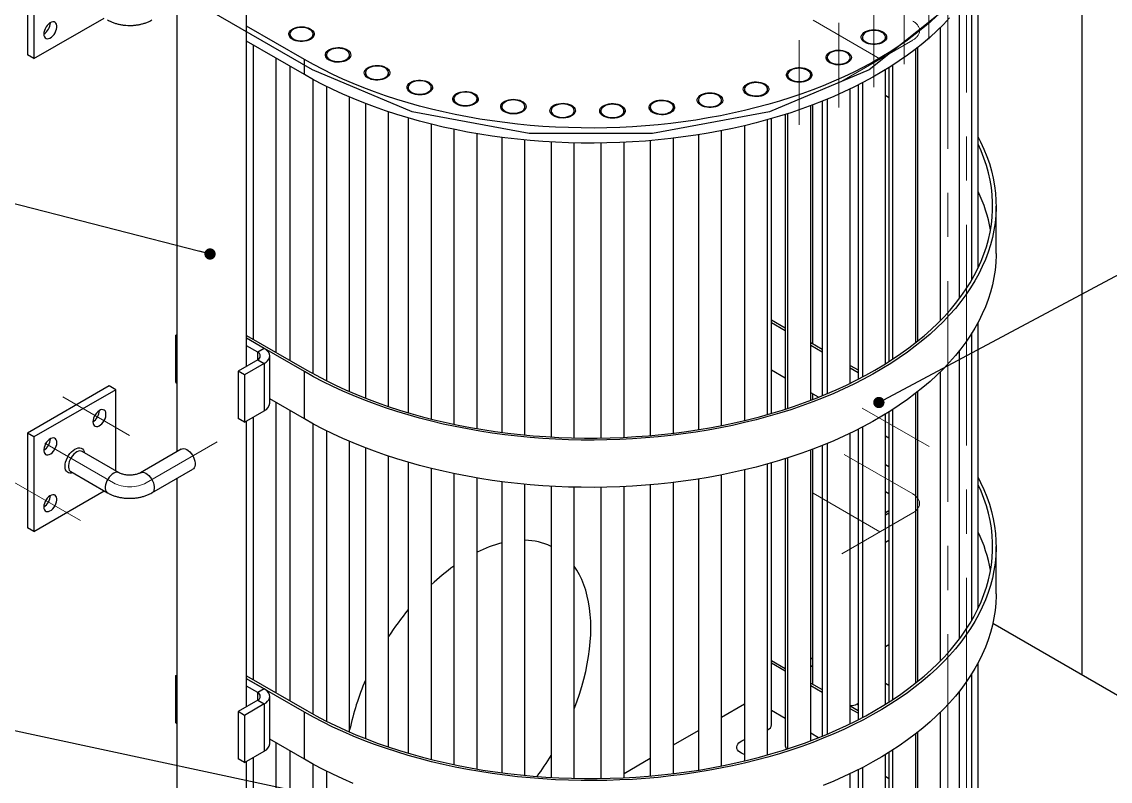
# Model space of a CAD drawing. Header units: millimetres. Extents: x 15 to 1274, y -314 to 292.
# Drawn here: x 149.3 to 212, y 153 to 196.7 of the extents above; entities that cross this region are included whole.
import ezdxf

# ---------------------------------------------------------------- set-up
doc = ezdxf.new("R2010")
doc.units = ezdxf.units.MM
doc.linetypes.add('CENTERX2', pattern=[20.32, 12.7, -2.54, 2.54, -2.54])
doc.layers.add('BOLD', color=7, linetype='Continuous', lineweight=25)
doc.dimstyles.new('SLDDIMSTYLE0', dxfattribs={"dimtxt": 0.18, "dimasz": 0.651282, "dimexe": 0, "dimexo": 0.0625, "dimgap": 0, "dimtad": 0, "dimtih": 1, "dimtoh": 1, "dimdec": 0, "dimrnd": 1e-09, "dimzin": 0, "dimdsep": 46, "dimtxsty": 'Standard', "dimblk1": 'DOT', "dimblk2": 'DOT', "dimsah": 1, "dimcen": 0.09, "dimadec": 0, "dimazin": 0, "dimtfac": 0.651282, "dimtdec": 0, "dimtofl": 0, "dimtmove": 0, "dimatfit": 3, "dimldrblk": 'DOT', "dimfxl": 1, "dimfrac": 2, "dimtolj": 1, "dimtzin": 0, "dimarcsym": 0})

# ---------------------------------------------------------------- blocks, each defined once
blk = doc.blocks.new('_Dot')
at = {"color": 0, "linetype": 'ByBlock', "lineweight": -2}
blk.add_line((-0.5, 0), (-1, 0), dxfattribs=at)
at = {"color": 0, "linetype": 'ByBlock', "const_width": 0.5}
blk.add_lwpolyline([(-0.25, 0, 1), (0.25, 0, 1)], format="xyb", close=True, dxfattribs=at)

msp = doc.modelspace()

# ---------------------------------------------------------------- linework, layer by layer
at = {"color": 7, "linetype": 'Continuous', "lineweight": 25}
for p, q in [((210.397, 159.103), (210.397, 235.312)), ((162.29, 176.894), (162.29, 202.733)), ((149.666, 200.253), (149.666, 194.809)), ((150.043, 200.035), (150.043, 194.592)), ((204.41, 182.548), (204.41, 199.23)), ((204.056, 181.878), (204.056, 198.619)), ((158.27, 197.646), (158.27, 171.968)), ((203.33, 180.784), (203.33, 197.594)), ((150.043, 194.592), (154.091, 196.928)), ((165.613, 194.545), (162.29, 196.464)), ((202.244, 179.527), (202.244, 196.389)), ((165.613, 193.674), (162.29, 195.593)), ((164.782, 196.001), (164.782, 195.825)), ((166.115, 195.825), (166.115, 196.001)), ((197.743, 195.828), (197.743, 195.651)), ((199.077, 195.651), (199.077, 195.828)), ((162.661, 195.379), (162.661, 178.449)), ((200.818, 178.249), (200.818, 195.147)), ((200.911, 195.219), (200.911, 178.323)), ((150.043, 194.592), (149.666, 194.809)), ((163.994, 177.679), (163.994, 194.609)), ((165.613, 193.674), (165.613, 194.545)), ((166.887, 194.807), (166.887, 194.63)), ((168.22, 194.63), (168.22, 194.807)), ((195.717, 194.658), (195.717, 194.482)), ((197.05, 194.482), (197.05, 194.658)), ((164.782, 194.154), (164.782, 177.225)), ((169.131, 193.779), (169.131, 193.602)), ((170.465, 193.602), (170.465, 193.779)), ((199.077, 177.026), (199.077, 193.95)), ((199.278, 194.075), (199.278, 177.153)), ((199.485, 194.206), (199.485, 177.287)), ((166.115, 176.459), (166.115, 193.393)), ((193.44, 193.653), (193.44, 193.477)), ((194.774, 193.477), (194.774, 193.653)), ((197.498, 193.072), (197.498, 176.133)), ((197.743, 193.198), (197.743, 176.261)), ((166.887, 192.992), (166.887, 176.052)), ((171.592, 192.93), (171.592, 192.754)), ((172.925, 192.754), (172.925, 192.93)), ((190.954, 192.831), (190.954, 192.654)), ((192.288, 192.654), (192.288, 192.831)), ((197.05, 175.909), (197.05, 192.851)), ((199.278, 192.337), (199.077, 192.464)), ((168.22, 175.428), (168.22, 192.377)), ((169.131, 192.006), (169.131, 175.052)), ((174.224, 192.277), (174.224, 192.101)), ((175.558, 192.101), (175.558, 192.277)), ((176.983, 191.83), (176.983, 191.654)), ((178.317, 191.654), (178.317, 191.83)), ((188.302, 192.205), (188.302, 192.028)), ((189.635, 192.028), (189.635, 192.205)), ((194.774, 174.929), (194.774, 191.884)), ((194.865, 191.918), (194.865, 178.197)), ((195.43, 192.138), (195.43, 175.186)), ((195.717, 192.255), (195.717, 175.305)), ((170.465, 174.568), (170.465, 191.527)), ((171.592, 191.176), (171.592, 174.212)), ((179.82, 191.597), (179.82, 191.421)), ((181.154, 191.421), (181.154, 191.597)), ((182.686, 191.582), (182.686, 191.406)), ((184.019, 191.406), (184.019, 191.582)), ((185.529, 191.786), (185.529, 191.61)), ((186.863, 191.61), (186.863, 191.786)), ((193.308, 191.381), (193.308, 174.42)), ((193.44, 191.423), (193.44, 174.462)), ((172.925, 173.85), (172.925, 190.817)), ((190.954, 190.733), (190.954, 173.765)), ((192.288, 174.112), (192.288, 191.077)), ((192.52, 174.179), (192.52, 191.143)), ((174.224, 190.522), (174.224, 173.552)), ((175.558, 173.299), (175.558, 190.271)), ((176.983, 190.058), (176.983, 173.084)), ((186.863, 173.036), (186.863, 190.011)), ((188.302, 190.211), (188.302, 173.238)), ((189.635, 173.477), (189.635, 190.448)), ((178.317, 172.932), (178.317, 189.908)), ((179.82, 189.794), (179.82, 172.817)), ((181.154, 172.763), (181.154, 189.74)), ((182.686, 189.733), (182.686, 172.755)), ((184.019, 172.797), (184.019, 189.774)), ((185.529, 189.874), (185.529, 172.898)), ((205.446, 183.384), (205.446, 186.106)), ((192.52, 179.55), (193.308, 179.095)), ((193.308, 178.932), (192.52, 179.387)), ((204.41, 162.951), (204.41, 179.415)), ((158.212, 178.677), (158.27, 178.71)), ((158.212, 178.677), (158.27, 178.644)), ((158.212, 175.955), (158.212, 178.677)), ((162.29, 178.663), (165.755, 176.663)), ((204.056, 162.281), (204.056, 178.804)), ((163.304, 177.915), (162.29, 178.5)), ((165.613, 176.581), (162.29, 178.5)), ((162.926, 177.697), (162.29, 178.065)), ((194.774, 178.249), (195.43, 177.871)), ((195.43, 177.707), (194.774, 178.086)), ((163.304, 177.915), (162.926, 177.697)), ((163.616, 174.757), (163.616, 177.479)), ((203.33, 161.187), (203.33, 177.779)), ((162.926, 177.262), (161.795, 176.608)), ((163.304, 177.044), (162.172, 176.391)), ((162.926, 177.262), (163.304, 177.044)), ((163.304, 177.044), (163.304, 174.322)), ((197.05, 176.935), (197.498, 176.677)), ((197.498, 176.514), (197.05, 176.772)), ((162.172, 176.391), (161.795, 176.608)), ((161.795, 176.608), (161.795, 173.887)), ((162.172, 176.391), (162.172, 173.669)), ((165.613, 173.859), (165.613, 176.581)), ((193.308, 176.21), (192.52, 176.665)), ((202.244, 159.93), (202.244, 176.574)), ((154.38, 175.756), (149.666, 173.035)), ((154.757, 175.538), (150.043, 172.817)), ((154.757, 175.538), (154.38, 175.756)), ((154.757, 170.865), (154.757, 175.538)), ((158.212, 175.955), (158.27, 175.922)), ((165.613, 173.859), (163.616, 175.012)), ((195.225, 175.104), (194.774, 175.364)), ((194.865, 175.312), (194.865, 174.964)), ((200.818, 158.652), (200.818, 175.332)), ((200.911, 175.404), (200.911, 158.726)), ((162.172, 173.669), (163.304, 174.322)), ((163.994, 158.082), (163.994, 174.794)), ((164.782, 174.339), (164.782, 157.628)), ((199.278, 174.26), (199.278, 157.556)), ((199.485, 174.392), (199.485, 157.69)), ((162.172, 173.669), (161.795, 173.887)), ((162.29, 157.297), (162.29, 173.737)), ((162.661, 173.951), (162.661, 158.852)), ((199.077, 157.429), (199.077, 174.135)), ((150.043, 172.817), (149.666, 173.035)), ((149.666, 173.035), (149.666, 167.591)), ((166.115, 156.862), (166.115, 173.578)), ((166.887, 173.177), (166.887, 156.455)), ((197.05, 156.312), (197.05, 173.036)), ((197.498, 173.257), (197.498, 156.536)), ((197.743, 173.383), (197.743, 156.664)), ((150.043, 172.817), (150.043, 167.374)), ((168.22, 155.831), (168.22, 172.562)), ((195.717, 172.44), (195.717, 155.708)), ((199.278, 172.74), (199.077, 172.867)), ((154.949, 170.754), (152.828, 171.979)), ((158.525, 172.115), (156.168, 170.754)), ((169.131, 172.191), (169.131, 155.455)), ((194.774, 155.332), (194.774, 172.07)), ((194.865, 172.104), (194.865, 158.6)), ((195.43, 172.323), (195.43, 155.589)), ((170.465, 154.971), (170.465, 171.712)), ((171.592, 171.361), (171.592, 154.615)), ((192.288, 154.516), (192.288, 171.262)), ((192.52, 156.256), (192.52, 171.328)), ((193.308, 171.566), (193.308, 155.031)), ((193.44, 171.608), (193.44, 154.865)), ((199.278, 171.099), (199.077, 171.216)), ((152.161, 170.824), (154.282, 169.6)), ((156.835, 169.6), (159.192, 170.96)), ((172.925, 154.253), (172.925, 171.002)), ((174.224, 170.707), (174.224, 153.955)), ((189.635, 153.88), (189.635, 170.633)), ((190.954, 170.919), (190.954, 154.168)), ((158.27, 170.428), (158.27, 144.75)), ((175.558, 153.702), (175.558, 170.457)), ((176.983, 170.244), (176.983, 153.487)), ((178.317, 153.335), (178.317, 170.094)), ((179.82, 169.979), (179.82, 153.22)), ((181.154, 153.166), (181.154, 169.925)), ((182.686, 169.918), (182.686, 153.158)), ((184.019, 153.2), (184.019, 169.959)), ((185.529, 170.059), (185.529, 153.301)), ((186.863, 153.439), (186.863, 170.196)), ((188.302, 170.397), (188.302, 153.641)), ((150.043, 167.374), (154.091, 169.71)), ((199.077, 169.676), (199.278, 169.56)), ((199.077, 168.462), (199.278, 168.578)), ((199.278, 168.423), (199.077, 168.307)), ((150.043, 167.374), (149.666, 167.591)), ((199.077, 166.767), (199.278, 166.884)), ((205.446, 163.787), (205.446, 166.509)), ((233.967, 145.496), (205.256, 162.071)), ((199.278, 160.848), (199.077, 160.732)), ((192.52, 159.953), (193.308, 159.498)), ((194.774, 160.045), (194.865, 160.097)), ((193.308, 159.335), (192.52, 159.79)), ((194.774, 159.609), (194.865, 159.662)), ((204.056, 142.684), (204.056, 159.207)), ((204.41, 143.469), (204.41, 159.818)), ((158.212, 159.08), (158.27, 159.113)), ((158.212, 159.08), (158.27, 159.047)), ((158.212, 156.358), (158.212, 159.08)), ((162.29, 159.066), (165.755, 157.066)), ((163.304, 158.318), (162.29, 158.903)), ((165.613, 156.984), (162.29, 158.903)), ((194.774, 158.652), (195.43, 158.274)), ((199.278, 158.509), (199.077, 158.625)), ((162.926, 158.1), (162.29, 158.468)), ((163.304, 158.318), (162.926, 158.1)), ((195.43, 158.11), (194.774, 158.489)), ((203.33, 141.59), (203.33, 158.182)), ((162.926, 157.665), (161.795, 157.011)), ((163.304, 157.447), (162.172, 156.794)), ((162.926, 157.665), (163.304, 157.447)), ((163.304, 157.447), (163.304, 154.725)), ((163.616, 155.16), (163.616, 157.882)), ((189.635, 156.697), (190.954, 157.458)), ((197.05, 157.338), (197.498, 157.08)), ((197.498, 157.481), (197.433, 157.444)), ((162.172, 156.794), (161.795, 157.011)), ((161.795, 157.011), (161.795, 154.29)), ((162.172, 156.794), (162.172, 154.072)), ((165.613, 154.262), (165.613, 156.984)), ((193.308, 156.613), (192.52, 157.068)), ((197.498, 156.917), (197.05, 157.175)), ((197.473, 157.094), (197.498, 157.101)), ((202.244, 140.333), (202.244, 156.977)), ((158.212, 156.358), (158.27, 156.325)), ((186.863, 155.096), (188.302, 155.927)), ((195.225, 155.507), (194.774, 155.767)), ((200.818, 139.055), (200.818, 155.735)), ((200.911, 155.807), (200.911, 139.129)), ((165.613, 154.262), (163.616, 155.416)), ((163.994, 138.486), (163.994, 155.197)), ((162.172, 154.072), (161.795, 154.29)), ((162.172, 154.072), (163.304, 154.725)), ((162.661, 154.354), (162.661, 139.255)), ((164.782, 154.743), (164.782, 138.031)), ((184.019, 153.455), (185.529, 154.327)), ((199.077, 137.832), (199.077, 154.539)), ((199.278, 154.663), (199.278, 151.295)), ((199.485, 154.795), (199.485, 138.093)), ((162.29, 137.156), (162.29, 154.14)), ((166.115, 137.265), (166.115, 153.981)), ((166.887, 153.58), (166.887, 136.858)), ((197.498, 153.66), (197.498, 152.591)), ((197.743, 153.786), (197.743, 137.067)), ((197.05, 136.715), (197.05, 153.439)), ((199.278, 153.143), (199.077, 153.27))]:
    msp.add_line(p, q, dxfattribs=at)
at = {"color": 7, "linetype": 'Continuous'}
msp.add_line((166.085, 193.946), (159.014, 198.028), dxfattribs=at)
at = {"color": 8, "linetype": 'Continuous', "lineweight": 25}
for p, q in [((162.926, 177.262), (162.926, 177.697)), ((162.926, 157.665), (162.926, 158.1)), ((197.433, 157.444), (197.498, 157.406))]:
    msp.add_line(p, q, dxfattribs=at)
at = {"color": 7, "linetype": 'Continuous', "flags": 128}
msp.add_lwpolyline([(198.14, 212.451), (202.309, 209.139), (204.5, 205.246), (204.5, 201.152), (202.309, 197.258), (198.14, 193.946), (192.403, 191.54), (185.658, 190.275), (178.567, 190.275), (171.822, 191.54), (166.085, 193.946)], dxfattribs=at)
at = {"color": 7, "linetype": 'Continuous', "lineweight": 25, "flags": 128}
for points in [[(202.037, 197.059), (201.641, 196.698), (201.226, 196.344), (200.792, 195.998), (200.339, 195.659), (199.867, 195.33), (199.378, 195.009), (198.872, 194.697), (198.348, 194.395), (197.808, 194.103), (197.252, 193.82), (196.681, 193.548), (196.096, 193.287), (195.496, 193.036), (194.883, 192.796), (194.257, 192.568), (193.619, 192.351), (192.969, 192.147), (192.308, 191.954), (191.637, 191.773), (190.956, 191.605), (190.267, 191.449), (189.569, 191.306), (188.864, 191.176), (188.152, 191.059), (187.434, 190.955), (186.71, 190.864), (185.982, 190.786), (185.25, 190.722), (184.515, 190.671), (183.777, 190.634), (183.038, 190.61), (182.298, 190.6), (181.557, 190.604), (180.818, 190.621), (180.079, 190.651), (179.343, 190.695), (178.609, 190.753), (177.879, 190.823), (177.153, 190.908), (176.432, 191.005), (175.717, 191.116), (175.008, 191.239), (174.306, 191.376), (173.613, 191.525), (172.927, 191.687), (172.252, 191.862), (171.586, 192.049), (170.93, 192.247), (170.286, 192.458), (169.654, 192.681), (169.034, 192.915), (168.428, 193.16), (167.835, 193.416), (167.257, 193.683), (166.693, 193.96), (166.145, 194.248), (165.613, 194.545)], [(202.767, 196.932), (202.412, 196.557), (202.037, 196.188), (201.641, 195.827), (201.226, 195.473), (200.792, 195.127), (200.339, 194.788), (199.867, 194.459), (199.378, 194.138), (198.872, 193.826), (198.348, 193.524), (197.808, 193.232), (197.252, 192.949), (196.681, 192.677), (196.096, 192.416), (195.496, 192.165), (194.883, 191.925), (194.257, 191.697), (193.619, 191.48), (192.969, 191.276), (192.308, 191.083), (191.637, 190.902), (190.956, 190.734), (190.267, 190.578), (189.569, 190.435), (188.864, 190.305), (188.152, 190.188), (187.434, 190.084), (186.71, 189.993), (185.982, 189.915), (185.25, 189.851), (184.515, 189.8), (183.777, 189.763), (183.038, 189.739), (182.298, 189.729), (181.557, 189.733), (180.818, 189.75), (180.079, 189.78), (179.343, 189.824), (178.609, 189.882), (177.879, 189.952), (177.153, 190.037), (176.432, 190.134), (175.717, 190.245), (175.008, 190.368), (174.306, 190.505), (173.613, 190.654), (172.927, 190.816), (172.252, 190.991), (171.586, 191.178), (170.93, 191.376), (170.286, 191.587), (169.654, 191.81), (169.034, 192.044), (168.428, 192.289), (167.835, 192.545), (167.257, 192.812), (166.693, 193.089), (166.145, 193.377), (165.613, 193.674)], [(150.609, 196.007), (150.617, 195.918), (150.644, 195.844), (150.686, 195.788), (150.742, 195.752), (150.809, 195.738), (150.885, 195.747), (150.965, 195.778), (151.047, 195.83), (151.125, 195.901), (151.197, 195.986), (151.26, 196.083), (151.309, 196.187), (151.343, 196.292), (151.361, 196.394), (151.361, 196.488), (151.343, 196.57), (151.309, 196.636), (151.26, 196.682), (151.197, 196.707), (151.125, 196.71), (151.047, 196.69), (150.965, 196.648), (150.885, 196.586), (150.809, 196.507), (150.742, 196.416), (150.686, 196.315), (150.644, 196.21), (150.617, 196.106), (150.609, 196.007)], [(165.967, 195.702), (165.866, 195.653), (165.752, 195.616), (165.628, 195.59), (165.498, 195.579), (165.366, 195.58), (165.238, 195.596), (165.116, 195.624), (165.004, 195.664), (164.907, 195.715), (164.828, 195.776), (164.768, 195.843), (164.73, 195.916), (164.715, 195.992), (164.724, 196.067), (164.756, 196.141), (164.811, 196.21), (164.886, 196.272), (164.979, 196.326), (165.087, 196.369), (165.206, 196.401), (165.334, 196.419), (165.465, 196.424), (165.596, 196.416), (165.722, 196.394), (165.839, 196.359), (165.943, 196.313), (166.032, 196.257), (166.102, 196.193), (166.151, 196.123), (166.177, 196.048), (166.18, 195.973), (166.16, 195.898), (166.116, 195.826), (166.051, 195.76), (165.967, 195.702)], [(165.325, 196.379), (165.203, 196.359), (165.091, 196.326), (164.991, 196.281), (164.907, 196.226), (164.843, 196.162), (164.801, 196.093), (164.783, 196.021), (164.788, 195.948), (164.818, 195.877), (164.87, 195.81), (164.943, 195.75), (165.034, 195.7), (165.14, 195.66), (165.258, 195.632), (165.382, 195.618), (165.509, 195.618), (165.634, 195.631), (165.751, 195.658), (165.858, 195.697), (165.95, 195.748), (166.024, 195.807), (166.078, 195.874), (166.108, 195.945), (166.115, 196.018), (166.097, 196.09), (166.056, 196.159), (165.993, 196.223), (165.911, 196.278), (165.811, 196.324), (165.699, 196.358), (165.578, 196.379), (165.451, 196.386), (165.325, 196.379)], [(198.893, 196.146), (198.984, 196.091), (199.056, 196.028), (199.108, 195.958), (199.137, 195.884), (199.142, 195.808), (199.125, 195.733), (199.084, 195.661), (199.021, 195.594), (198.939, 195.535), (198.84, 195.485), (198.727, 195.446), (198.604, 195.419), (198.475, 195.406), (198.343, 195.406), (198.214, 195.42), (198.091, 195.447), (197.978, 195.486), (197.879, 195.536), (197.797, 195.595), (197.735, 195.662), (197.695, 195.734), (197.677, 195.809), (197.683, 195.885), (197.713, 195.959), (197.765, 196.029), (197.837, 196.092), (197.928, 196.147), (198.035, 196.191), (198.153, 196.224), (198.28, 196.244), (198.411, 196.251), (198.542, 196.244), (198.669, 196.224), (198.787, 196.191), (198.893, 196.146)], [(198.287, 196.206), (198.165, 196.186), (198.052, 196.152), (197.952, 196.107), (197.869, 196.052), (197.805, 195.989), (197.763, 195.92), (197.744, 195.848), (197.75, 195.775), (197.779, 195.703), (197.831, 195.637), (197.904, 195.577), (197.996, 195.526), (198.102, 195.486), (198.219, 195.459), (198.344, 195.445), (198.47, 195.444), (198.595, 195.458), (198.713, 195.485), (198.82, 195.524), (198.912, 195.574), (198.986, 195.634), (199.039, 195.7), (199.069, 195.771), (199.076, 195.844), (199.058, 195.917), (199.018, 195.986), (198.955, 196.05), (198.872, 196.105), (198.773, 196.151), (198.66, 196.184), (198.539, 196.205), (198.413, 196.213), (198.287, 196.206)], [(168.096, 194.522), (168, 194.471), (167.889, 194.43), (167.767, 194.402), (167.638, 194.386), (167.507, 194.384), (167.377, 194.396), (167.252, 194.421), (167.138, 194.458), (167.037, 194.506), (166.952, 194.564), (166.887, 194.63), (166.843, 194.702), (166.822, 194.777), (166.824, 194.853), (166.85, 194.927), (166.899, 194.998), (166.968, 195.062), (167.057, 195.118), (167.161, 195.164), (167.278, 195.199), (167.404, 195.221), (167.534, 195.23), (167.665, 195.225), (167.793, 195.207), (167.913, 195.176), (168.021, 195.133), (168.114, 195.079), (168.19, 195.017), (168.245, 194.948), (168.277, 194.875), (168.286, 194.799), (168.272, 194.723), (168.235, 194.651), (168.176, 194.583), (168.096, 194.522)], [(167.43, 195.185), (167.308, 195.165), (167.195, 195.131), (167.095, 195.086), (167.012, 195.031), (166.948, 194.968), (166.906, 194.899), (166.887, 194.827), (166.893, 194.754), (166.922, 194.682), (166.974, 194.616), (167.048, 194.556), (167.139, 194.505), (167.245, 194.465), (167.363, 194.438), (167.487, 194.424), (167.614, 194.423), (167.738, 194.437), (167.856, 194.464), (167.963, 194.503), (168.055, 194.553), (168.129, 194.613), (168.182, 194.679), (168.213, 194.75), (168.219, 194.823), (168.202, 194.896), (168.161, 194.965), (168.098, 195.029), (168.015, 195.084), (167.916, 195.13), (167.804, 195.163), (167.682, 195.184), (167.556, 195.192), (167.43, 195.185)], [(196.935, 194.937), (197.012, 194.876), (197.07, 194.807), (197.105, 194.734), (197.117, 194.659), (197.105, 194.583), (197.07, 194.51), (197.013, 194.441), (196.936, 194.38), (196.841, 194.327), (196.731, 194.286), (196.611, 194.256), (196.482, 194.239), (196.351, 194.235), (196.221, 194.245), (196.096, 194.269), (195.98, 194.305), (195.877, 194.352), (195.79, 194.409), (195.723, 194.474), (195.677, 194.545), (195.653, 194.62), (195.653, 194.696), (195.676, 194.77), (195.722, 194.842), (195.79, 194.907), (195.876, 194.964), (195.979, 195.011), (196.094, 195.047), (196.219, 195.071), (196.35, 195.081), (196.481, 195.078), (196.609, 195.061), (196.73, 195.031), (196.84, 194.989), (196.935, 194.937)], [(196.26, 195.036), (196.138, 195.016), (196.025, 194.983), (195.925, 194.938), (195.842, 194.883), (195.778, 194.82), (195.736, 194.751), (195.718, 194.678), (195.723, 194.605), (195.752, 194.534), (195.804, 194.467), (195.878, 194.407), (195.969, 194.357), (196.075, 194.317), (196.193, 194.289), (196.317, 194.275), (196.444, 194.275), (196.568, 194.288), (196.686, 194.315), (196.793, 194.355), (196.885, 194.405), (196.959, 194.464), (197.012, 194.531), (197.043, 194.602), (197.049, 194.675), (197.032, 194.747), (196.991, 194.817), (196.928, 194.88), (196.845, 194.936), (196.746, 194.981), (196.634, 195.015), (196.512, 195.036), (196.386, 195.043), (196.26, 195.036)], [(170.401, 193.538), (170.317, 193.48), (170.217, 193.431), (170.102, 193.393), (169.978, 193.368), (169.848, 193.356), (169.717, 193.358), (169.588, 193.373), (169.466, 193.401), (169.355, 193.441), (169.257, 193.493), (169.178, 193.553), (169.118, 193.62), (169.08, 193.693), (169.065, 193.769), (169.074, 193.844), (169.106, 193.918), (169.16, 193.987), (169.235, 194.049), (169.327, 194.103), (169.435, 194.147), (169.555, 194.178), (169.682, 194.197), (169.814, 194.202), (169.944, 194.193), (170.07, 194.172), (170.187, 194.137), (170.292, 194.091), (170.381, 194.036), (170.451, 193.971), (170.5, 193.901), (170.527, 193.827), (170.53, 193.751), (170.509, 193.676), (170.466, 193.604), (170.401, 193.538)], [(169.675, 194.157), (169.553, 194.137), (169.44, 194.103), (169.34, 194.058), (169.257, 194.003), (169.193, 193.94), (169.151, 193.871), (169.132, 193.799), (169.138, 193.725), (169.167, 193.654), (169.219, 193.588), (169.292, 193.528), (169.384, 193.477), (169.49, 193.437), (169.608, 193.41), (169.732, 193.396), (169.859, 193.395), (169.983, 193.409), (170.101, 193.436), (170.208, 193.475), (170.3, 193.525), (170.374, 193.585), (170.427, 193.651), (170.458, 193.722), (170.464, 193.795), (170.447, 193.868), (170.406, 193.937), (170.343, 194), (170.26, 194.056), (170.161, 194.101), (170.049, 194.135), (169.927, 194.156), (169.801, 194.163), (169.675, 194.157)], [(194.718, 193.888), (194.78, 193.821), (194.821, 193.749), (194.839, 193.674), (194.834, 193.598), (194.805, 193.524), (194.754, 193.454), (194.682, 193.39), (194.591, 193.335), (194.485, 193.291), (194.367, 193.257), (194.24, 193.237), (194.109, 193.23), (193.978, 193.237), (193.851, 193.257), (193.733, 193.289), (193.626, 193.334), (193.535, 193.388), (193.462, 193.452), (193.41, 193.521), (193.381, 193.595), (193.374, 193.671), (193.391, 193.746), (193.432, 193.818), (193.494, 193.885), (193.575, 193.945), (193.674, 193.995), (193.787, 194.034), (193.91, 194.061), (194.039, 194.075), (194.17, 194.075), (194.3, 194.062), (194.423, 194.035), (194.536, 193.997), (194.635, 193.947), (194.718, 193.888)], [(193.984, 194.032), (193.862, 194.011), (193.749, 193.978), (193.649, 193.933), (193.566, 193.878), (193.502, 193.815), (193.46, 193.746), (193.441, 193.673), (193.447, 193.6), (193.476, 193.529), (193.528, 193.462), (193.601, 193.403), (193.693, 193.352), (193.799, 193.312), (193.916, 193.285), (194.041, 193.27), (194.167, 193.27), (194.292, 193.284), (194.41, 193.311), (194.517, 193.35), (194.609, 193.4), (194.683, 193.459), (194.736, 193.526), (194.766, 193.597), (194.773, 193.67), (194.756, 193.742), (194.715, 193.812), (194.652, 193.875), (194.569, 193.931), (194.47, 193.976), (194.357, 194.01), (194.236, 194.031), (194.11, 194.038), (193.984, 194.032)], [(172.911, 192.738), (172.841, 192.674), (172.753, 192.618), (172.648, 192.572), (172.531, 192.537), (172.405, 192.516), (172.274, 192.507), (172.143, 192.512), (172.016, 192.531), (171.896, 192.562), (171.788, 192.606), (171.695, 192.659), (171.62, 192.722), (171.566, 192.791), (171.534, 192.865), (171.525, 192.94), (171.54, 193.016), (171.578, 193.088), (171.638, 193.156), (171.718, 193.216), (171.815, 193.268), (171.926, 193.308), (172.048, 193.336), (172.177, 193.351), (172.308, 193.353), (172.438, 193.341), (172.562, 193.316), (172.677, 193.278), (172.777, 193.23), (172.862, 193.171), (172.926, 193.105), (172.97, 193.034), (172.99, 192.959), (172.987, 192.883), (172.961, 192.808), (172.911, 192.738)], [(172.135, 193.309), (172.013, 193.288), (171.9, 193.255), (171.8, 193.21), (171.717, 193.155), (171.653, 193.092), (171.611, 193.023), (171.593, 192.95), (171.598, 192.877), (171.627, 192.806), (171.68, 192.739), (171.753, 192.68), (171.844, 192.629), (171.95, 192.589), (172.068, 192.562), (172.192, 192.548), (172.319, 192.547), (172.443, 192.561), (172.561, 192.588), (172.668, 192.627), (172.76, 192.677), (172.834, 192.737), (172.887, 192.803), (172.918, 192.874), (172.924, 192.947), (172.907, 193.02), (172.866, 193.089), (172.803, 193.152), (172.72, 193.208), (172.621, 193.253), (172.509, 193.287), (172.387, 193.308), (172.261, 193.315), (172.135, 193.309)], [(192.28, 193.016), (192.327, 192.946), (192.351, 192.871), (192.352, 192.795), (192.329, 192.72), (192.283, 192.649), (192.216, 192.584), (192.131, 192.526), (192.028, 192.479), (191.913, 192.442), (191.788, 192.418), (191.658, 192.408), (191.526, 192.411), (191.398, 192.427), (191.277, 192.457), (191.167, 192.498), (191.071, 192.55), (190.993, 192.612), (190.936, 192.68), (190.9, 192.753), (190.888, 192.828), (190.899, 192.904), (190.933, 192.977), (190.989, 193.046), (191.066, 193.107), (191.16, 193.16), (191.27, 193.202), (191.39, 193.233), (191.518, 193.25), (191.65, 193.254), (191.78, 193.244), (191.905, 193.221), (192.021, 193.185), (192.125, 193.138), (192.212, 193.081), (192.28, 193.016)], [(191.498, 193.209), (191.376, 193.189), (191.263, 193.155), (191.163, 193.11), (191.08, 193.055), (191.016, 192.992), (190.974, 192.923), (190.955, 192.851), (190.961, 192.778), (190.99, 192.706), (191.042, 192.64), (191.115, 192.58), (191.207, 192.529), (191.313, 192.489), (191.43, 192.462), (191.555, 192.448), (191.681, 192.447), (191.806, 192.461), (191.924, 192.488), (192.031, 192.527), (192.123, 192.577), (192.197, 192.637), (192.25, 192.703), (192.28, 192.774), (192.287, 192.847), (192.269, 192.92), (192.229, 192.989), (192.166, 193.053), (192.083, 193.108), (191.984, 193.154), (191.871, 193.187), (191.75, 193.208), (191.624, 193.216), (191.498, 193.209)], [(175.582, 192.136), (175.528, 192.067), (175.452, 192.005), (175.359, 191.951), (175.251, 191.908), (175.131, 191.877), (175.003, 191.859), (174.872, 191.854), (174.742, 191.863), (174.616, 191.885), (174.499, 191.919), (174.394, 191.966), (174.306, 192.022), (174.237, 192.086), (174.188, 192.157), (174.162, 192.231), (174.159, 192.307), (174.18, 192.382), (174.224, 192.453), (174.29, 192.519), (174.374, 192.577), (174.475, 192.626), (174.59, 192.663), (174.714, 192.688), (174.844, 192.7), (174.975, 192.698), (175.104, 192.682), (175.226, 192.654), (175.337, 192.613), (175.434, 192.562), (175.513, 192.501), (175.572, 192.434), (175.61, 192.361), (175.624, 192.285), (175.615, 192.21), (175.582, 192.136)], [(174.768, 192.655), (174.646, 192.635), (174.533, 192.602), (174.433, 192.557), (174.35, 192.502), (174.286, 192.439), (174.244, 192.37), (174.225, 192.297), (174.231, 192.224), (174.26, 192.153), (174.312, 192.086), (174.385, 192.026), (174.477, 191.976), (174.583, 191.936), (174.7, 191.908), (174.825, 191.894), (174.951, 191.894), (175.076, 191.907), (175.194, 191.934), (175.301, 191.974), (175.393, 192.024), (175.467, 192.083), (175.52, 192.15), (175.55, 192.221), (175.557, 192.294), (175.54, 192.366), (175.499, 192.436), (175.436, 192.499), (175.353, 192.555), (175.254, 192.6), (175.141, 192.634), (175.02, 192.655), (174.894, 192.662), (174.768, 192.655)], [(189.664, 192.339), (189.694, 192.265), (189.701, 192.189), (189.685, 192.114), (189.645, 192.041), (189.584, 191.974), (189.502, 191.914), (189.404, 191.864), (189.292, 191.825), (189.169, 191.797), (189.04, 191.783), (188.908, 191.783), (188.779, 191.796), (188.655, 191.822), (188.542, 191.86), (188.442, 191.91), (188.36, 191.969), (188.296, 192.035), (188.255, 192.107), (188.236, 192.182), (188.241, 192.258), (188.269, 192.332), (188.32, 192.402), (188.392, 192.466), (188.482, 192.521), (188.587, 192.566), (188.705, 192.6), (188.832, 192.621), (188.963, 192.628), (189.094, 192.622), (189.221, 192.602), (189.34, 192.57), (189.447, 192.526), (189.538, 192.471), (189.611, 192.408), (189.664, 192.339)], [(188.845, 192.583), (188.723, 192.563), (188.61, 192.529), (188.51, 192.484), (188.427, 192.429), (188.363, 192.366), (188.321, 192.297), (188.303, 192.225), (188.308, 192.151), (188.337, 192.08), (188.39, 192.014), (188.463, 191.954), (188.554, 191.903), (188.66, 191.863), (188.778, 191.836), (188.902, 191.822), (189.029, 191.821), (189.153, 191.835), (189.271, 191.862), (189.378, 191.901), (189.47, 191.951), (189.544, 192.011), (189.597, 192.077), (189.628, 192.148), (189.634, 192.221), (189.617, 192.294), (189.576, 192.363), (189.513, 192.426), (189.431, 192.482), (189.331, 192.527), (189.219, 192.561), (189.097, 192.582), (188.971, 192.589), (188.845, 192.583)], [(178.368, 191.743), (178.329, 191.67), (178.269, 191.603), (178.188, 191.543), (178.091, 191.492), (177.979, 191.452), (177.857, 191.424), (177.728, 191.409), (177.597, 191.408), (177.467, 191.42), (177.343, 191.446), (177.229, 191.483), (177.129, 191.532), (177.045, 191.591), (176.981, 191.657), (176.938, 191.729), (176.918, 191.804), (176.922, 191.88), (176.949, 191.954), (176.998, 192.024), (177.069, 192.088), (177.158, 192.144), (177.263, 192.19), (177.381, 192.224), (177.507, 192.245), (177.637, 192.253), (177.769, 192.248), (177.896, 192.229), (178.015, 192.197), (178.123, 192.154), (178.215, 192.1), (178.29, 192.037), (178.343, 191.968), (178.375, 191.894), (178.383, 191.818), (178.368, 191.743)], [(177.527, 192.208), (177.405, 192.188), (177.292, 192.155), (177.192, 192.11), (177.109, 192.055), (177.045, 191.992), (177.003, 191.922), (176.984, 191.85), (176.99, 191.777), (177.019, 191.706), (177.071, 191.639), (177.144, 191.579), (177.236, 191.529), (177.342, 191.489), (177.459, 191.461), (177.584, 191.447), (177.71, 191.447), (177.835, 191.46), (177.953, 191.487), (178.06, 191.527), (178.152, 191.577), (178.226, 191.636), (178.279, 191.703), (178.309, 191.774), (178.316, 191.847), (178.298, 191.919), (178.258, 191.988), (178.195, 192.052), (178.112, 192.108), (178.013, 192.153), (177.9, 192.187), (177.779, 192.208), (177.653, 192.215), (177.527, 192.208)], [(181.218, 191.565), (181.197, 191.491), (181.152, 191.419), (181.086, 191.353), (181.001, 191.296), (180.9, 191.247), (180.785, 191.21), (180.661, 191.186), (180.531, 191.175), (180.399, 191.177), (180.271, 191.193), (180.149, 191.222), (180.038, 191.262), (179.942, 191.314), (179.863, 191.375), (179.804, 191.443), (179.767, 191.516), (179.754, 191.591), (179.764, 191.667), (179.797, 191.74), (179.852, 191.809), (179.928, 191.871), (180.021, 191.924), (180.13, 191.967), (180.25, 191.998), (180.378, 192.016), (180.509, 192.02), (180.64, 192.011), (180.765, 191.989), (180.882, 191.954), (180.986, 191.907), (181.074, 191.851), (181.143, 191.786), (181.191, 191.716), (181.216, 191.641), (181.218, 191.565)], [(180.364, 191.975), (180.242, 191.955), (180.129, 191.922), (180.029, 191.877), (179.945, 191.822), (179.882, 191.759), (179.84, 191.69), (179.821, 191.617), (179.827, 191.544), (179.856, 191.473), (179.908, 191.406), (179.981, 191.346), (180.072, 191.296), (180.179, 191.256), (180.296, 191.228), (180.421, 191.214), (180.547, 191.214), (180.672, 191.227), (180.79, 191.254), (180.897, 191.294), (180.989, 191.344), (181.063, 191.403), (181.116, 191.47), (181.146, 191.541), (181.153, 191.614), (181.135, 191.686), (181.094, 191.756), (181.032, 191.819), (180.949, 191.875), (180.85, 191.92), (180.737, 191.954), (180.616, 191.975), (180.49, 191.982), (180.364, 191.975)], [(184.084, 191.607), (184.08, 191.531), (184.053, 191.457), (184.002, 191.386), (183.931, 191.323), (183.842, 191.267), (183.736, 191.222), (183.619, 191.188), (183.492, 191.167), (183.361, 191.159), (183.23, 191.165), (183.103, 191.184), (182.984, 191.216), (182.877, 191.26), (182.785, 191.314), (182.711, 191.377), (182.658, 191.447), (182.627, 191.52), (182.619, 191.596), (182.635, 191.672), (182.675, 191.744), (182.735, 191.811), (182.816, 191.871), (182.914, 191.922), (183.026, 191.962), (183.149, 191.989), (183.278, 192.004), (183.409, 192.005), (183.539, 191.992), (183.662, 191.966), (183.776, 191.928), (183.876, 191.879), (183.959, 191.82), (184.023, 191.754), (184.065, 191.682), (184.084, 191.607)], [(183.229, 191.961), (183.107, 191.94), (182.994, 191.907), (182.894, 191.862), (182.811, 191.807), (182.747, 191.744), (182.705, 191.675), (182.687, 191.602), (182.692, 191.529), (182.721, 191.458), (182.774, 191.391), (182.847, 191.332), (182.938, 191.281), (183.044, 191.241), (183.162, 191.214), (183.286, 191.199), (183.413, 191.199), (183.537, 191.213), (183.655, 191.24), (183.762, 191.279), (183.854, 191.329), (183.928, 191.389), (183.981, 191.455), (184.012, 191.526), (184.018, 191.599), (184.001, 191.672), (183.96, 191.741), (183.897, 191.804), (183.814, 191.86), (183.715, 191.905), (183.603, 191.939), (183.481, 191.96), (183.355, 191.967), (183.229, 191.961)], [(186.916, 191.866), (186.929, 191.79), (186.919, 191.715), (186.885, 191.641), (186.829, 191.573), (186.753, 191.511), (186.659, 191.458), (186.55, 191.415), (186.43, 191.385), (186.302, 191.367), (186.171, 191.363), (186.04, 191.372), (185.915, 191.395), (185.798, 191.43), (185.695, 191.477), (185.607, 191.534), (185.539, 191.599), (185.491, 191.669), (185.466, 191.744), (185.465, 191.82), (185.487, 191.895), (185.532, 191.966), (185.599, 192.031), (185.684, 192.089), (185.786, 192.137), (185.901, 192.174), (186.026, 192.198), (186.156, 192.209), (186.287, 192.206), (186.416, 192.19), (186.537, 192.161), (186.648, 192.12), (186.743, 192.068), (186.822, 192.007), (186.88, 191.939), (186.916, 191.866)], [(186.073, 192.164), (185.951, 192.144), (185.838, 192.111), (185.738, 192.066), (185.655, 192.011), (185.591, 191.947), (185.549, 191.878), (185.53, 191.806), (185.536, 191.733), (185.565, 191.662), (185.617, 191.595), (185.69, 191.535), (185.782, 191.485), (185.888, 191.445), (186.006, 191.417), (186.13, 191.403), (186.257, 191.403), (186.381, 191.416), (186.499, 191.443), (186.606, 191.483), (186.698, 191.533), (186.772, 191.592), (186.825, 191.659), (186.856, 191.73), (186.862, 191.803), (186.845, 191.875), (186.804, 191.944), (186.741, 192.008), (186.658, 192.063), (186.559, 192.109), (186.447, 192.143), (186.325, 192.164), (186.199, 192.171), (186.073, 192.164)], [(204.41, 190.075), (204.552, 189.798), (204.744, 189.385), (204.913, 188.969), (205.059, 188.55), (205.181, 188.129), (205.281, 187.705), (205.357, 187.28), (205.41, 186.854), (205.439, 186.427), (205.445, 185.999), (205.428, 185.572), (205.387, 185.145), (205.322, 184.719), (205.234, 184.295), (205.123, 183.872), (204.989, 183.452), (204.831, 183.034), (204.651, 182.62), (204.448, 182.209), (204.223, 181.801), (203.975, 181.399), (203.705, 181.001), (203.414, 180.608), (203.101, 180.22), (202.767, 179.839), (202.412, 179.464), (202.037, 179.095), (201.641, 178.734), (201.226, 178.38), (200.792, 178.034), (200.339, 177.696), (199.867, 177.366), (199.378, 177.045), (198.872, 176.734), (198.348, 176.431), (197.808, 176.139), (197.252, 175.856), (196.681, 175.584), (196.096, 175.323), (195.496, 175.072), (194.883, 174.832), (194.257, 174.604), (193.619, 174.387), (192.969, 174.183), (192.308, 173.99), (191.637, 173.809), (190.956, 173.641), (190.267, 173.485), (189.569, 173.342), (188.864, 173.212), (188.152, 173.095), (187.434, 172.991), (186.71, 172.9), (185.982, 172.822), (185.25, 172.758), (184.515, 172.707), (183.777, 172.67), (183.038, 172.646), (182.298, 172.636), (181.557, 172.64), (180.818, 172.657), (180.079, 172.687), (179.343, 172.731), (178.609, 172.789), (177.879, 172.86), (177.153, 172.944), (176.432, 173.041), (175.717, 173.152), (175.008, 173.276), (174.306, 173.412), (173.613, 173.561), (172.927, 173.723), (172.252, 173.898), (171.586, 174.085), (170.93, 174.284), (170.286, 174.494), (169.654, 174.717), (169.034, 174.951), (168.428, 175.196), (167.835, 175.452), (167.257, 175.719), (166.693, 175.996), (166.145, 176.284), (165.613, 176.581)], [(165.755, 176.663), (166.288, 176.365), (166.837, 176.077), (167.401, 175.8), (167.981, 175.533), (168.575, 175.277), (169.183, 175.032), (169.805, 174.798), (170.439, 174.576), (171.085, 174.366), (171.743, 174.168), (172.411, 173.983), (173.089, 173.809), (173.776, 173.649), (174.472, 173.501), (175.176, 173.366), (175.887, 173.244), (176.604, 173.135), (177.327, 173.04), (178.055, 172.958), (178.787, 172.89), (179.523, 172.835), (180.261, 172.794), (181.001, 172.767), (181.742, 172.753), (182.483, 172.753), (183.225, 172.767), (183.965, 172.794), (184.703, 172.835), (185.438, 172.89), (186.17, 172.958), (186.898, 173.04), (187.621, 173.135), (188.338, 173.244), (189.049, 173.366), (189.753, 173.501), (190.449, 173.649), (191.136, 173.809), (191.814, 173.983), (192.483, 174.168), (193.14, 174.366), (193.786, 174.576), (194.42, 174.798), (195.042, 175.032), (195.65, 175.277), (196.244, 175.533), (196.824, 175.8), (197.389, 176.077), (197.938, 176.365), (198.47, 176.663), (198.986, 176.97), (199.485, 177.287), (199.966, 177.613), (200.428, 177.948), (200.871, 178.291), (201.296, 178.642), (201.7, 179.001), (202.085, 179.367), (202.449, 179.74), (202.792, 180.12), (203.113, 180.505), (203.413, 180.897), (203.692, 181.293), (203.948, 181.695), (204.181, 182.101), (204.392, 182.512), (204.581, 182.926), (204.746, 183.343), (204.887, 183.764), (205.006, 184.186), (205.101, 184.611), (205.172, 185.037), (205.219, 185.464), (205.243, 185.892), (205.243, 186.32), (205.219, 186.748), (205.172, 187.175), (205.101, 187.601), (205.006, 188.026), (204.887, 188.448), (204.746, 188.869), (204.581, 189.286), (204.41, 189.664)], [(205.446, 183.384), (205.445, 183.277), (205.428, 182.85), (205.387, 182.423), (205.322, 181.997), (205.234, 181.573), (205.123, 181.15), (204.989, 180.73), (204.831, 180.312), (204.651, 179.898), (204.448, 179.487), (204.223, 179.08), (203.975, 178.677), (203.705, 178.279), (203.414, 177.886), (203.101, 177.498), (202.767, 177.117), (202.412, 176.742), (202.037, 176.373), (201.641, 176.012), (201.226, 175.658), (200.792, 175.312), (200.339, 174.974), (199.867, 174.644), (199.378, 174.323), (198.872, 174.012), (198.348, 173.709), (197.808, 173.417), (197.252, 173.135), (196.681, 172.862), (196.096, 172.601), (195.496, 172.35), (194.883, 172.111), (194.257, 171.882), (193.619, 171.666), (192.969, 171.461), (192.308, 171.268), (191.637, 171.087), (190.956, 170.919), (190.267, 170.763), (189.569, 170.62), (188.864, 170.49), (188.152, 170.373), (187.434, 170.269), (186.71, 170.178), (185.982, 170.101), (185.25, 170.036), (184.515, 169.986), (183.777, 169.948), (183.038, 169.925), (182.298, 169.915), (181.557, 169.918), (180.818, 169.935), (180.079, 169.965), (179.343, 170.009), (178.609, 170.067), (177.879, 170.138), (177.153, 170.222), (176.432, 170.319), (175.717, 170.43), (175.008, 170.554), (174.306, 170.69), (173.613, 170.84), (172.927, 171.002), (172.252, 171.176), (171.586, 171.363), (170.93, 171.562), (170.286, 171.773), (169.654, 171.995), (169.034, 172.229), (168.428, 172.474), (167.835, 172.73), (167.257, 172.997), (166.693, 173.274), (166.145, 173.562), (165.613, 173.859)], [(163.304, 177.044), (163.412, 177.117), (163.5, 177.2), (163.564, 177.289), (163.603, 177.383), (163.616, 177.479), (163.603, 177.576), (163.564, 177.67), (163.5, 177.759), (163.412, 177.841), (163.304, 177.915)], [(153.437, 173.688), (153.446, 173.599), (153.472, 173.525), (153.514, 173.469), (153.57, 173.433), (153.638, 173.419), (153.713, 173.428), (153.794, 173.459), (153.875, 173.511), (153.954, 173.582), (154.026, 173.667), (154.088, 173.764), (154.137, 173.868), (154.172, 173.973), (154.189, 174.075), (154.189, 174.169), (154.172, 174.251), (154.137, 174.317), (154.088, 174.363), (154.026, 174.388), (153.954, 174.391), (153.875, 174.37), (153.794, 174.329), (153.713, 174.267), (153.638, 174.188), (153.57, 174.096), (153.514, 173.996), (153.472, 173.891), (153.446, 173.787), (153.437, 173.688)], [(151.363, 172.49), (151.354, 172.579), (151.328, 172.653), (151.286, 172.71), (151.23, 172.746), (151.162, 172.759), (151.087, 172.751), (151.006, 172.719), (150.925, 172.667), (150.846, 172.597), (150.774, 172.511), (150.712, 172.414), (150.663, 172.311), (150.628, 172.205), (150.611, 172.103), (150.611, 172.009), (150.628, 171.927), (150.663, 171.862), (150.712, 171.815), (150.774, 171.79), (150.846, 171.788), (150.925, 171.808), (151.006, 171.85), (151.087, 171.911), (151.162, 171.99), (151.23, 172.082), (151.286, 172.182), (151.328, 172.287), (151.354, 172.392), (151.363, 172.49)], [(158.525, 172.115), (158.585, 172.139), (158.662, 172.146), (158.747, 172.131), (158.836, 172.094), (158.925, 172.038), (159.012, 171.963), (159.094, 171.873), (159.167, 171.771), (159.229, 171.66), (159.277, 171.545), (159.311, 171.43), (159.328, 171.318), (159.328, 171.215), (159.311, 171.123), (159.277, 171.046), (159.229, 170.987), (159.192, 170.96)], [(204.41, 170.478), (204.552, 170.201), (204.744, 169.788), (204.913, 169.372), (205.059, 168.953), (205.181, 168.532), (205.281, 168.108), (205.357, 167.683), (205.41, 167.257), (205.439, 166.83), (205.445, 166.402), (205.428, 165.975), (205.387, 165.548), (205.322, 165.122), (205.234, 164.698), (205.123, 164.275), (204.989, 163.855), (204.831, 163.437), (204.651, 163.023), (204.448, 162.612), (204.223, 162.204), (203.975, 161.802), (203.705, 161.404), (203.414, 161.011), (203.101, 160.623), (202.767, 160.242), (202.412, 159.867), (202.037, 159.498), (201.641, 159.137), (201.226, 158.783), (200.792, 158.437), (200.339, 158.099), (199.867, 157.769), (199.378, 157.448), (198.872, 157.137), (198.348, 156.834), (197.808, 156.542), (197.252, 156.259), (196.681, 155.987), (196.096, 155.726), (195.496, 155.475), (194.883, 155.235), (194.257, 155.007), (193.619, 154.79), (192.969, 154.586), (192.308, 154.393), (191.637, 154.212), (190.956, 154.044), (190.267, 153.888), (189.569, 153.745), (188.864, 153.615), (188.152, 153.498), (187.434, 153.394), (186.71, 153.303), (185.982, 153.225), (185.25, 153.161), (184.515, 153.11), (183.777, 153.073), (183.038, 153.05), (182.298, 153.039), (181.557, 153.043), (180.818, 153.06), (180.079, 153.09), (179.343, 153.134), (178.609, 153.192), (177.879, 153.263), (177.153, 153.347), (176.432, 153.444), (175.717, 153.555), (175.008, 153.679), (174.306, 153.815), (173.613, 153.964), (172.927, 154.126), (172.252, 154.301), (171.586, 154.488), (170.93, 154.687), (170.286, 154.897), (169.654, 155.12), (169.034, 155.354), (168.428, 155.599), (167.835, 155.855), (167.257, 156.122), (166.693, 156.399), (166.145, 156.687), (165.613, 156.984)], [(165.755, 157.066), (166.288, 156.768), (166.837, 156.48), (167.401, 156.203), (167.981, 155.936), (168.575, 155.68), (169.183, 155.435), (169.805, 155.201), (170.439, 154.979), (171.085, 154.769), (171.743, 154.571), (172.411, 154.386), (173.089, 154.212), (173.776, 154.052), (174.472, 153.904), (175.176, 153.769), (175.887, 153.647), (176.604, 153.539), (177.327, 153.443), (178.055, 153.361), (178.787, 153.293), (179.523, 153.238), (180.261, 153.197), (181.001, 153.17), (181.742, 153.156), (182.483, 153.156), (183.225, 153.17), (183.965, 153.197), (184.703, 153.238), (185.438, 153.293), (186.17, 153.361), (186.898, 153.443), (187.621, 153.539), (188.338, 153.647), (189.049, 153.769), (189.753, 153.904), (190.449, 154.052), (191.136, 154.212), (191.814, 154.386), (192.483, 154.571), (193.14, 154.769), (193.786, 154.979), (194.42, 155.201), (195.042, 155.435), (195.65, 155.68), (196.244, 155.936), (196.824, 156.203), (197.389, 156.48), (197.938, 156.768), (198.47, 157.066), (198.986, 157.373), (199.485, 157.69), (199.966, 158.016), (200.428, 158.351), (200.871, 158.694), (201.296, 159.045), (201.7, 159.404), (202.085, 159.77), (202.449, 160.143), (202.792, 160.523), (203.113, 160.908), (203.413, 161.3), (203.692, 161.696), (203.948, 162.098), (204.181, 162.505), (204.392, 162.915), (204.581, 163.329), (204.746, 163.746), (204.887, 164.167), (205.006, 164.589), (205.101, 165.014), (205.172, 165.44), (205.219, 165.867), (205.243, 166.295), (205.243, 166.723), (205.219, 167.151), (205.172, 167.578), (205.101, 168.004), (205.006, 168.429), (204.887, 168.851), (204.746, 169.272), (204.581, 169.689), (204.41, 170.067)], [(150.609, 168.789), (150.617, 168.7), (150.644, 168.626), (150.686, 168.57), (150.742, 168.534), (150.809, 168.52), (150.885, 168.529), (150.965, 168.56), (151.047, 168.612), (151.125, 168.683), (151.197, 168.768), (151.26, 168.865), (151.309, 168.969), (151.343, 169.074), (151.361, 169.176), (151.361, 169.27), (151.343, 169.352), (151.309, 169.418), (151.26, 169.464), (151.197, 169.489), (151.125, 169.492), (151.047, 169.471), (150.965, 169.43), (150.885, 169.368), (150.809, 169.289), (150.742, 169.197), (150.686, 169.097), (150.644, 168.992), (150.617, 168.888), (150.609, 168.789)], [(182.113, 161.826), (182.104, 162.216), (182.08, 162.595), (182.038, 162.963), (181.981, 163.319), (181.907, 163.662), (181.817, 163.991), (181.712, 164.305), (181.591, 164.604), (181.454, 164.887), (181.303, 165.153), (181.154, 165.379)], [(205.446, 163.787), (205.445, 163.68), (205.428, 163.253), (205.387, 162.826), (205.322, 162.4), (205.234, 161.976), (205.123, 161.553), (204.989, 161.133), (204.831, 160.715), (204.651, 160.301), (204.448, 159.89), (204.223, 159.483), (203.975, 159.08), (203.705, 158.682), (203.414, 158.289), (203.101, 157.901), (202.767, 157.52), (202.412, 157.145), (202.037, 156.776), (201.641, 156.415), (201.226, 156.061), (200.792, 155.715), (200.339, 155.377), (199.867, 155.047), (199.378, 154.726), (198.872, 154.415), (198.348, 154.112), (197.808, 153.82), (197.252, 153.538), (196.681, 153.265), (196.096, 153.004), (195.496, 152.753)], [(181.154, 157.166), (181.303, 157.564), (181.454, 158.005), (181.591, 158.446), (181.712, 158.885), (181.817, 159.321), (181.907, 159.753), (181.981, 160.181), (182.038, 160.603), (182.08, 161.019), (182.104, 161.427), (182.113, 161.826)], [(163.304, 157.447), (163.412, 157.52), (163.5, 157.603), (163.564, 157.692), (163.603, 157.786), (163.616, 157.882), (163.603, 157.979), (163.564, 158.073), (163.5, 158.162), (163.412, 158.244), (163.304, 158.318)], [(190.954, 154.54), (190.896, 154.56), (190.784, 154.61), (190.688, 154.67), (190.612, 154.738), (190.556, 154.814), (190.523, 154.893), (190.514, 154.974), (190.529, 155.055), (190.568, 155.134), (190.629, 155.208), (190.711, 155.274), (190.81, 155.332), (190.926, 155.379), (190.954, 155.388)], [(168.428, 152.877), (167.835, 153.133), (167.257, 153.4), (166.693, 153.677), (166.145, 153.965), (165.613, 154.262)]]:
    msp.add_lwpolyline(points, dxfattribs=at)
at = {"color": 8, "linetype": 'Continuous', "lineweight": 25, "flags": 128}
for points in [[(152.288, 170.751), (152.207, 170.73), (152.117, 170.727), (152.036, 170.746), (151.967, 170.786), (151.91, 170.847), (151.868, 170.926), (151.843, 171.021), (151.834, 171.129), (151.843, 171.248), (151.868, 171.373), (151.91, 171.5), (151.967, 171.626), (152.036, 171.747), (152.117, 171.858), (152.207, 171.958), (152.302, 172.043), (152.4, 172.109), (152.498, 172.156), (152.593, 172.182), (152.683, 172.185), (152.764, 172.166), (152.833, 172.126), (152.89, 172.065), (152.932, 171.986), (152.954, 171.906)], [(152.828, 171.979), (152.768, 172.003), (152.69, 172.01), (152.605, 171.995), (152.517, 171.958), (152.427, 171.902), (152.34, 171.827), (152.259, 171.737), (152.186, 171.635), (152.124, 171.524), (152.075, 171.409), (152.042, 171.294), (152.025, 171.182), (152.025, 171.079), (152.042, 170.987), (152.075, 170.91), (152.124, 170.851), (152.161, 170.824)], [(154.947, 170.755), (154.889, 170.778), (154.811, 170.785), (154.727, 170.77), (154.638, 170.734), (154.549, 170.677), (154.461, 170.602), (154.38, 170.512), (154.307, 170.41), (154.245, 170.3), (154.197, 170.185), (154.163, 170.069), (154.146, 169.958), (154.146, 169.854), (154.163, 169.762), (154.197, 169.686), (154.245, 169.627), (154.282, 169.6)], [(156.17, 170.755), (156.228, 170.778), (156.305, 170.785), (156.39, 170.77), (156.479, 170.734), (156.568, 170.677), (156.655, 170.602), (156.737, 170.512), (156.81, 170.41), (156.872, 170.3), (156.92, 170.185), (156.954, 170.069), (156.971, 169.958), (156.971, 169.854), (156.954, 169.762), (156.92, 169.686), (156.872, 169.627), (156.835, 169.6)]]:
    msp.add_lwpolyline(points, dxfattribs=at)
at = {"color": 7, "linetype": 'Continuous', "lineweight": 25}
for centre, radius, start, end in [((150.17, 196.695), 0.817, 302.49367, 357.51171), ((196.743, 183.229), 8.519, 10.24822, 25.83619), ((162.844, 177.479), 0.233, 290.78342, 69.21658), ((152.998, 174.376), 0.817, 302.49367, 357.51171), ((163.075, 174.816), 0.545, 294.86732, 353.81254), ((150.171, 172.743), 0.816, 302.46641, 357.53359), ((150.17, 169.477), 0.817, 302.49367, 357.51171), ((178.252, 163.193), 3.679, 64.7777, 89.00148), ((196.743, 163.632), 8.519, 10.24822, 25.83619), ((178.721, 159.871), 7.062, 104.2419, 116.60777), ((181.431, 155.305), 12.39, 125.57049, 133.35942), ((184.603, 152.259), 16.796, 140.77449, 147.32593), ((183.053, 152.802), 15.164, 156.6398, 167.99858), ((162.844, 157.882), 0.233, 290.78342, 69.21658), ((197.069, 158.133), 0.78, 268.61098, 297.85805), ((192.169, 156.296), 0.353, 289.52163, 353.37296), ((163.075, 155.219), 0.545, 294.86732, 353.81254), ((193.576, 155.039), 0.268, 181.7568, 225.50066), ((165.276, 163.369), 17.044, 323.68454, 328.58088)]:
    msp.add_arc(centre, radius, start, end, dxfattribs=at)
for points, knots in [([(154.282, 196.818), (154.314, 196.8), (154.401, 196.752), (154.553, 196.684), (154.739, 196.619), (154.933, 196.568), (155.133, 196.531), (155.337, 196.509), (155.543, 196.501), (155.748, 196.507), (155.953, 196.527), (156.154, 196.561), (156.35, 196.611), (156.54, 196.675), (156.702, 196.745), (156.797, 196.797), (156.835, 196.818)], [0, 0, 0, 0, 0.043697, 0.119132, 0.194583, 0.269909, 0.344935, 0.419676, 0.494253, 0.568842, 0.643619, 0.718756, 0.794467, 0.870934, 0.948259, 1, 1, 1, 1]), ([(156.168, 170.754), (156.158, 170.749), (156.128, 170.732), (156.066, 170.705), (155.979, 170.674), (155.877, 170.649), (155.763, 170.63), (155.643, 170.619), (155.518, 170.617), (155.395, 170.625), (155.276, 170.642), (155.168, 170.666), (155.073, 170.696), (154.999, 170.727), (154.964, 170.746), (154.949, 170.754)], [0, 0, 0, 0, 0.041469, 0.11811, 0.196412, 0.276821, 0.35906, 0.442674, 0.52712, 0.611823, 0.696051, 0.779233, 0.860918, 0.940825, 1, 1, 1, 1]), ([(154.282, 169.6), (154.314, 169.582), (154.401, 169.534), (154.553, 169.466), (154.739, 169.401), (154.933, 169.35), (155.133, 169.313), (155.337, 169.291), (155.543, 169.283), (155.748, 169.289), (155.953, 169.309), (156.154, 169.343), (156.35, 169.393), (156.54, 169.457), (156.702, 169.527), (156.797, 169.579), (156.835, 169.6)], [0, 0, 0, 0, 0.043697, 0.119132, 0.194583, 0.269909, 0.344935, 0.419676, 0.494253, 0.568842, 0.643619, 0.718756, 0.794467, 0.870934, 0.948259, 1, 1, 1, 1])]:
    msp.add_open_spline(points, degree=3, knots=knots, dxfattribs=at)
at = {"layer": 'BOLD', "linetype": 'CENTERX2', "lineweight": 18}
for p, q in [((203.743, 205.349), (203.743, 141.469)), ((202.663, 202.107), (202.663, 138.227)), ((201.578, 200.576), (201.578, 195.705)), ((200.152, 199.141), (200.152, 194.27)), ((198.41, 197.828), (198.41, 192.957)), ((198.755, 194.583), (194.914, 196.801)), ((196.383, 196.658), (196.383, 191.787)), ((194.107, 195.653), (194.107, 190.782)), ((200.653, 195.665), (196.564, 193.305)), ((155.546, 172.906), (151.705, 175.123)), ((201.584, 172.264), (197.742, 174.482)), ((150.668, 172.456), (154.616, 170.177)), ((156.501, 170.177), (160.59, 172.538)), ((196.705, 171.815), (200.653, 169.536)), ((152.718, 168.007), (148.877, 170.224)), ((198.755, 167.365), (194.914, 169.583)), ((200.653, 168.447), (196.564, 166.087))]:
    msp.add_line(p, q, dxfattribs=at)
for centre, major_axis, start_param, end_param in [((199.71, 196.21), (-1.333, 0), 2.356194, 3.926991), ((155.558, 170.721), (1.333, 0), 3.926991, 5.497787), ((199.71, 168.991), (-1.333, 0), 2.356194, 3.926991)]:
    msp.add_ellipse(centre, major_axis=major_axis, ratio=0.577288, start_param=start_param, end_param=end_param, dxfattribs=at)

# ---------------------------------------------------------------- leaders
at = {"layer": 'BOLD'}
for points in [[(198.695, 174.801), (262.921, 209.129)], [(160.182, 183.347), (93.207, 200.506)], [(174.905, 150.338), (95.132, 167.404)]]:
    msp.add_leader(points, dimstyle='SLDDIMSTYLE0', dxfattribs=at)

doc.saveas('drawing.dxf')
